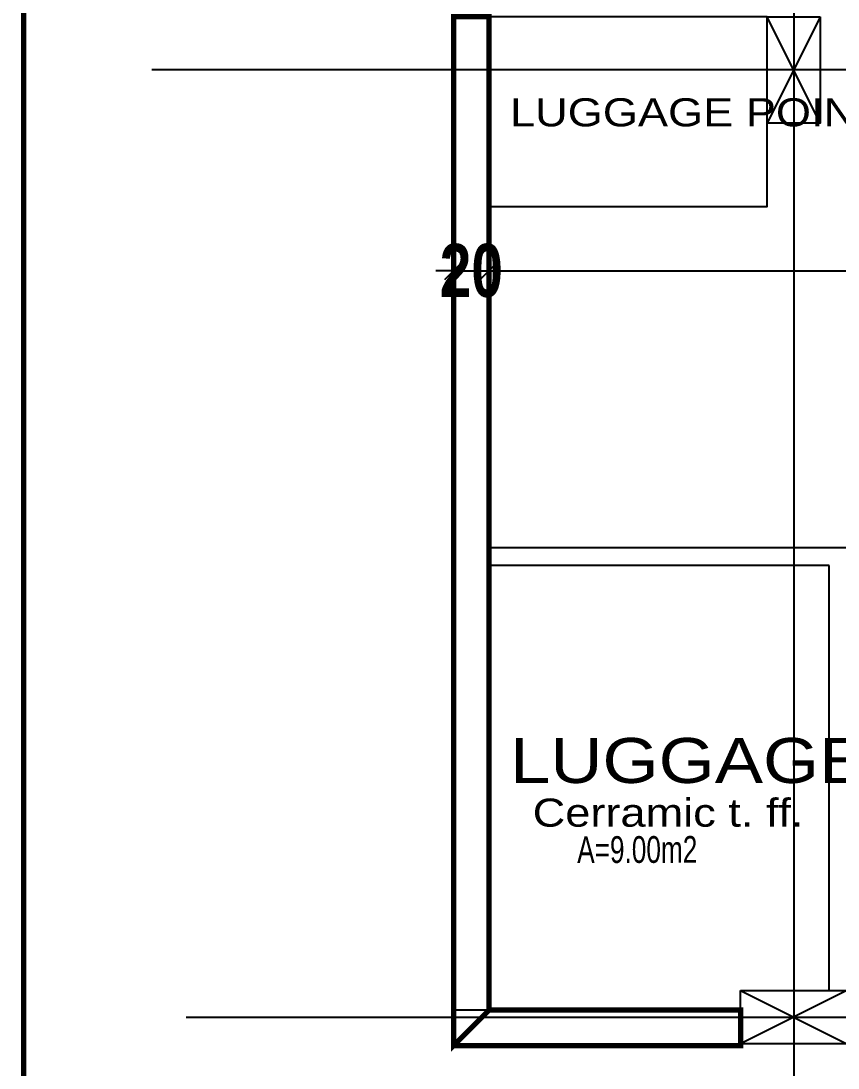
# Model space of a CAD drawing. Extents: x 285329 to 658348, y -83126 to -16980.
# Drawn here: x 336184 to 336645, y -42286 to -41695 of the extents above; entities that cross this region are included whole.
import ezdxf

# ---------------------------------------------------------------- set-up
doc = ezdxf.new("R2010")
doc.units = 0
doc.layers.get('0').update_dxf_attribs({"linetype": 'CONTINUOUS'})
doc.layers.get('DEFPOINTS').update_dxf_attribs({"color": 9, "linetype": 'CONTINUOUS'})
for name, color, linetype, lineweight in [('A-text finishing', 6, 'CONTINUOUS', 13), ('A-text function', 30, 'CONTINUOUS', 20), ('VIS', 8, 'CONTINUOUS', 18)]:
    doc.layers.add(name, color=color, linetype=linetype, lineweight=lineweight)
for name, color, linetype in [('AXIS', 1, 'CONTINUOUS'), ('COLUMN', 5, 'CONTINUOUS'), ('FURNITURE', 4, 'CONTINUOUS'), ('TEXT', 3, 'CONTINUOUS'), ('WALL', 7, 'CONTINUOUS'), ('WALL1', 2, 'CONTINUOUS')]:
    doc.layers.add(name, color=color, linetype=linetype)
doc.styles.add('ARIAL', font='BOD_CB.TTF', dxfattribs={"width": 1.2})
doc.styles.add('CITYBLUEPRINT', font='cityb___.ttf', dxfattribs={"width": 0.8})
doc.styles.get("Standard").update_dxf_attribs({"font": 'sanss___.ttf', "height": 15})
doc.dimstyles.new('50', dxfattribs={"dimtxt": 30, "dimasz": 10, "dimexe": 5, "dimexo": 6, "dimgap": 5, "dimtad": 0, "dimdec": 0, "dimdsep": 46, "dimtxsty": 'CITYBLUEPRINT', "dimblk1": 'OBLIQUE', "dimblk2": 'OBLIQUE', "dimsah": 1, "dimcen": 0.05, "dimdle": 0.03, "dimclre": 22, "dimclrt": 7, "dimadec": 0, "dimazin": 0, "dimtfac": 1, "dimtdec": 0, "dimtix": 1, "dimtmove": 0, "dimatfit": 3, "dimldrblk": 'OBLIQUE', "dimfxl": 1, "dimtolj": 1, "dimtzin": 0, "dimarcsym": 0})

# ---------------------------------------------------------------- blocks, each defined once
blk = doc.blocks.new('site77')
at = {"layer": 'WALL', "linetype": 'Continuous', "const_width": 3}
blk.add_lwpolyline([(159633.42, -32835.69), (157318.42, -32835.69), (157318.42, -36546.69), (159235.42, -36546.69)], dxfattribs=at)
blk = doc.blocks.new('COLUMN')
at = {"layer": 'AXIS'}
for p, q in [((236924.7, -9644.26), (236984.7, -9674.26)), ((236984.7, -9644.26), (236924.7, -9674.26))]:
    blk.add_line(p, q, dxfattribs=at)
at = {"layer": 'COLUMN'}
blk.add_lwpolyline([(236924.7, -9644.26), (236984.7, -9644.26), (236984.7, -9674.26), (236924.7, -9674.26)], close=True, dxfattribs=at)
blk = doc.blocks.new('cbcb')
at = {"layer": 'AXIS'}
for p, q in [((327577.93, -10741.62), (327577.95, -14318.5)), ((329557.3, -13353.66), (327215.71, -13353.66)), ((327235.09, -13888.53), (329571.96, -13888.53))]:
    blk.add_line(p, q, dxfattribs=at)
at = {"layer": 'WALL', "linetype": 'Continuous', "rotation": 270.0000000024456}
blk.add_blockref('COLUMN', (337237.2, 223601.04), dxfattribs=at)
at = {"layer": 'WALL', "linetype": 'Continuous'}
blk.add_blockref('COLUMN', (90623.25, -4229.28), dxfattribs=at)
blk = doc.blocks.new('_Oblique')
at = {"color": 0, "lineweight": -2}
blk.add_line((-0.5, -0.5), (0.5, 0.5), dxfattribs=at)
blk = doc.blocks.new('*D2333')
at = {"layer": 'DEFPOINTS', "color": 0, "linetype": 'Continuous', "lineweight": 5, "transparency": 16777216}
for p in [(336428.54, -41823.42), (336448.54, -41823.42), (336448.54, -41836.11)]:
    blk.add_point(p, dxfattribs=at)
at = {"layer": 'VIS', "color": 22, "linetype": 'Continuous', "lineweight": -2, "transparency": 16777216}
for p, q in [((336428.54, -41829.42), (336428.54, -41841.11)), ((336448.54, -41829.42), (336448.54, -41841.11))]:
    blk.add_line(p, q, dxfattribs=at)
at = {"layer": 'VIS', "color": 0, "linetype": 'Continuous', "lineweight": -2, "transparency": 16777216}
for p, q in [((336428.54, -41836.11), (336418.54, -41836.11)), ((336428.54, -41836.11), (336448.54, -41836.11)), ((336448.54, -41836.11), (336458.54, -41836.11))]:
    blk.add_line(p, q, dxfattribs=at)
at = {"layer": 'VIS', "color": 0, "linetype": 'Continuous', "lineweight": -2, "transparency": 16777216, "xscale": 10, "yscale": 10, "zscale": 10}
blk.add_blockref('_Oblique', (336428.54, -41836.11), dxfattribs=at)
at = {"layer": 'VIS', "color": 0, "linetype": 'Continuous', "lineweight": -2, "transparency": 16777216, "xscale": 10, "yscale": 10, "zscale": 10, "rotation": 180}
blk.add_blockref('_Oblique', (336448.54, -41836.11), dxfattribs=at)
at = {"layer": 'VIS', "color": 7, "linetype": 'Continuous', "lineweight": 5, "transparency": 16777216, "insert": (336438.54, -41836.11), "char_height": 30, "attachment_point": 5, "style": 'CITYBLUEPRINT'}
blk.add_mtext('\\A1;20', dxfattribs=at)
blk = doc.blocks.new('*D2334')
at = {"layer": 'DEFPOINTS', "color": 0, "linetype": 'Continuous', "lineweight": 5, "transparency": 16777216}
for p in [(336448.54, -41823.42), (338269.25, -41836.11), (338269.25, -41849.03)]:
    blk.add_point(p, dxfattribs=at)
at = {"layer": 'VIS', "color": 22, "linetype": 'Continuous', "lineweight": -2, "transparency": 16777216}
for p, q in [((336448.54, -41829.42), (336448.54, -41841.11)), ((338269.25, -41843.03), (338269.25, -41831.11))]:
    blk.add_line(p, q, dxfattribs=at)
at = {"layer": 'VIS', "color": 0, "linetype": 'Continuous', "lineweight": -2, "transparency": 16777216}
for p, q in [((336448.51, -41836.11), (337331.39, -41836.11)), ((338269.28, -41836.11), (337386.4, -41836.11))]:
    blk.add_line(p, q, dxfattribs=at)
at = {"layer": 'VIS', "color": 0, "linetype": 'Continuous', "lineweight": -2, "transparency": 16777216, "xscale": 10, "yscale": 10, "zscale": 10, "rotation": 180}
blk.add_blockref('_Oblique', (336448.54, -41836.11), dxfattribs=at)
at = {"layer": 'VIS', "color": 0, "linetype": 'Continuous', "lineweight": -2, "transparency": 16777216, "xscale": 10, "yscale": 10, "zscale": 10}
blk.add_blockref('_Oblique', (338269.25, -41836.11), dxfattribs=at)
at = {"layer": 'VIS', "color": 7, "linetype": 'Continuous', "lineweight": 5, "transparency": 16777216, "insert": (337358.89, -41836.11), "char_height": 30, "attachment_point": 5, "style": 'CITYBLUEPRINT'}
blk.add_mtext('\\A1;1821', dxfattribs=at)

msp = doc.modelspace()

# ---------------------------------------------------------------- linework, layer by layer
at = {"layer": 'FURNITURE', "ltscale": 3}
msp.add_lwpolyline([(336448.54, -42253.58), (336448.54, -41958.58), (336448.54, -41958.58)], dxfattribs=at)
at = {"layer": 'WALL', "linetype": 'Continuous'}
for p, q in [((336428.54, -42273.58), (336428.54, -41938.58)), ((336428.54, -42273.58), (336428.54, -41938.58)), ((336448.54, -41953.58), (336448.54, -42253.58)), ((336448.54, -41958.58), (336448.54, -42253.58)), ((336590.5, -42273.58), (336590.5, -42253.58)), ((336501.91, -42273.58), (336497.97, -42273.58)), ((336501.91, -42273.58), (336497.97, -42273.58)), ((336517.97, -42273.58), (336497.97, -42273.58)), ((336497.97, -42273.58), (336501.91, -42273.58))]:
    msp.add_line(p, q, dxfattribs=at)
at = {"layer": 'WALL', "linetype": 'Continuous', "ltscale": 3}
for p, q in [((336650.5, -41992.58), (336448.54, -41992.58)), ((336640.5, -42002.58), (336448.54, -42002.58)), ((336640.5, -42242.58), (336640.5, -42002.58))]:
    msp.add_line(p, q, dxfattribs=at)
at = {"layer": 'WALL', "linetype": 'Continuous', "const_width": 3}
for points in [[(336428.54, -41858.41), (336428.54, -41692.7), (336448.54, -41692.7), (336448.54, -41858.41), (336448.54, -42253.58), (336428.54, -42273.58), (336428.54, -41858.41)], [(336448.54, -42253.58), (336590.5, -42253.58), (336590.5, -42273.58), (336428.54, -42273.58)]]:
    msp.add_lwpolyline(points, dxfattribs=at)
at = {"layer": 'WALL', "linetype": 'Continuous'}
msp.add_lwpolyline([(336428.54, -41692.7), (336448.54, -41692.7), (336448.54, -42253.58), (336428.54, -42253.58)], close=True, dxfattribs=at)
at = {"layer": 'WALL1'}
msp.add_lwpolyline([(336448.54, -41799.86), (336605.5, -41799.86), (336605.5, -41692.7), (336448.54, -41692.7)], close=True, dxfattribs=at)

# ---------------------------------------------------------------- block references
at = {"layer": 'VIS', "linetype": 'Continuous', "lineweight": 5}
msp.add_blockref('cbcb', (9042.55, -28369.04), dxfattribs=at)
at = {"layer": 'WALL', "linetype": 'Continuous'}
msp.add_blockref('site77', (178867.45, -6387.39), dxfattribs=at)

# ---------------------------------------------------------------- texts
at = {"layer": 'A-text finishing', "style": 'ARIAL', "width": 1.2}
msp.add_text('Cerramic t. ff.', height=15.876, dxfattribs=at).set_placement((336473.16, -42150.02))
at = {"layer": 'A-text function', "attachment_point": 1, "style": 'ARIAL'}
for s, insert, char_height, width in [('LUGGAGE POINT', (336460.36, -41738.7), 15.876, 480.9674), ('LUGGAGE RM', (336460.44, -42099.93), 25.402, 769.5479)]:
    msp.add_mtext(s, dxfattribs=dict(at, insert=insert, char_height=char_height, width=width))
at = {"layer": 'TEXT', "width": 0.7}
msp.add_text('A=9.00m2', height=15.12, rotation=0.12695, dxfattribs=at).set_placement((336498.29, -42170.55))

# ---------------------------------------------------------------- dimensions: what is measured, and where the dimension line sits
at = {"layer": 'VIS', "linetype": 'Continuous', "lineweight": 5}
dim = msp.add_linear_dim(base=(336448.54, -41836.11), p1=(336428.54, -41823.42), p2=(336448.54, -41823.42), dimstyle='50', dxfattribs=at)
dim.commit()
dim.dimension.update_dxf_attribs({"geometry": '*D2333', "text_midpoint": (336438.54, -41836.11)})
dim = msp.add_linear_dim(base=(338269.25, -41836.11), p1=(336448.54, -41823.42), p2=(338269.25, -41849.03), dimstyle='50', override={"dimtmove": 1}, dxfattribs=at)
dim.commit()
dim.dimension.update_dxf_attribs({"geometry": '*D2334', "text_midpoint": (337358.89, -41836.11)})

doc.saveas('drawing.dxf')
